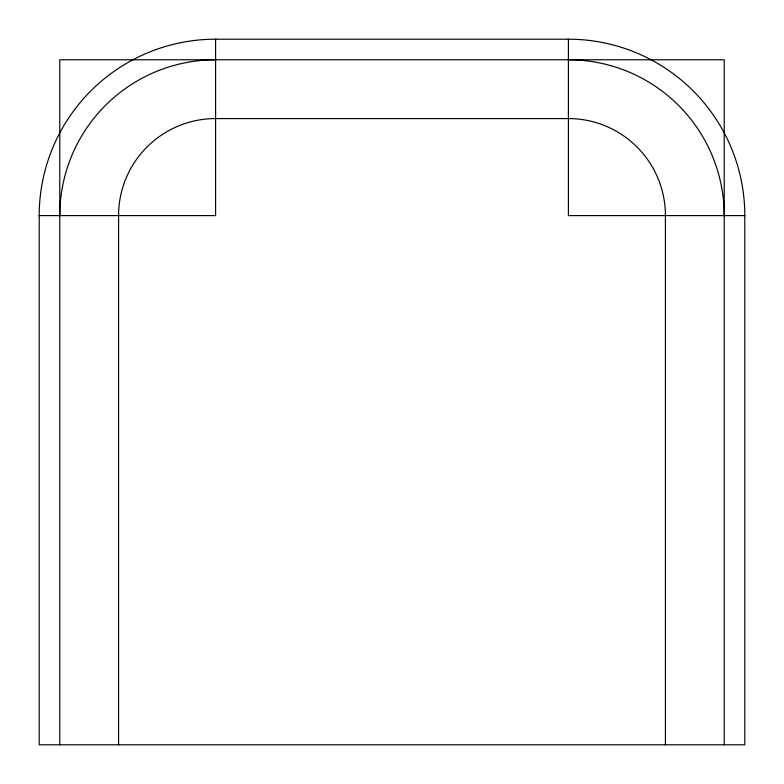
<?xml version="1.0" encoding="UTF-8"?>
<svg xmlns="http://www.w3.org/2000/svg" width="784" height="784" viewBox="0 0 784 784"><rect width="100%" height="100%" fill="white"/><g stroke="black" fill="none" stroke-linecap="round" stroke-linejoin="round"><path stroke-width="1.18" d="M215.6 39.2L568.4 39.2A176.4 176.4 0 0 1 744.8 215.6L744.8 744.8L39.2 744.8L39.2 215.6A176.4 176.4 0 0 1 215.6 39.2L215.6 215.6L39.2 215.6M744.8 215.6L568.4 215.6L568.4 39.2M724.22 744.8L724.22 59.78L59.78 59.78L59.78 744.8M665.42 744.8L665.42 215.6A97.02 97.02 0 0 0 568.4 118.58L215.6 118.58A97.02 97.02 0 0 0 118.58 215.6L118.58 744.8M568.4 59.78A155.82 155.82 0 0 1 724.22 215.6M59.78 215.6A155.82 155.82 0 0 1 215.6 59.78"/></g></svg>
